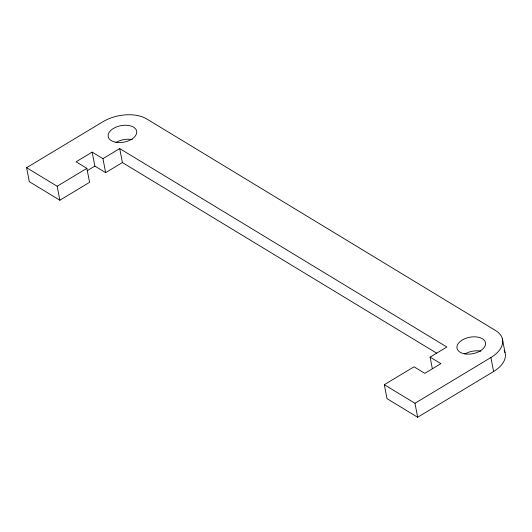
<?xml version="1.0" encoding="UTF-8"?>
<svg xmlns="http://www.w3.org/2000/svg" width="532" height="532" viewBox="0 0 532 532"><rect width="100%" height="100%" fill="white"/><g stroke="black" fill="none" stroke-linecap="round" stroke-linejoin="round"><path stroke-width="0.8" d="M26.6 167.706L102.969 121.702A31.494 18.155 -10.9 0 1 146.719 118.935L495.718 330.625A32.053 18.474 -10.9 0 1 490.91 357.531L493.596 371.502L417.66 417.248L387.01 398.661L384.323 384.689L414.029 366.794L424.815 373.338L440.895 363.649L430.109 357.105L446.86 347.017L119.707 148.574L102.955 158.669L92.162 152.125L76.083 161.808L86.869 168.351L89.562 182.33L59.857 200.218L29.293 181.678L26.6 167.706L57.163 186.247L59.857 200.218M57.163 186.247L86.869 168.351M87.168 170.725L94.856 166.097L105.642 172.641L122.393 162.546L436.779 353.241M384.323 384.689L414.967 403.276L490.91 357.531M502.341 338.638L505.034 352.61M430.109 357.105L432.35 368.749M414.967 403.276L417.66 417.248M119.707 148.574L122.393 162.546M102.955 158.669L105.642 172.641M92.162 152.125L94.856 166.097M116.455 142.224A14.51 8.366 -10.9 0 1 132.355 139.643M504.13 350.335A32.053 18.474 -10.9 0 1 493.596 371.502M465.028 353.933A14.51 8.366 -10.9 0 1 480.908 351.167M464.243 353.753A14.51 8.366 -10.9 0 0 485.563 343.532A14.51 8.366 -10.9 0 0 463.884 339.137A14.51 8.366 -10.9 0 0 464.243 353.753M115.171 142.124A14.51 8.366 -10.9 0 0 136.757 132.129A14.51 8.366 -10.9 0 0 115.324 127.441A14.51 8.366 -10.9 0 0 115.171 142.124"/></g></svg>
